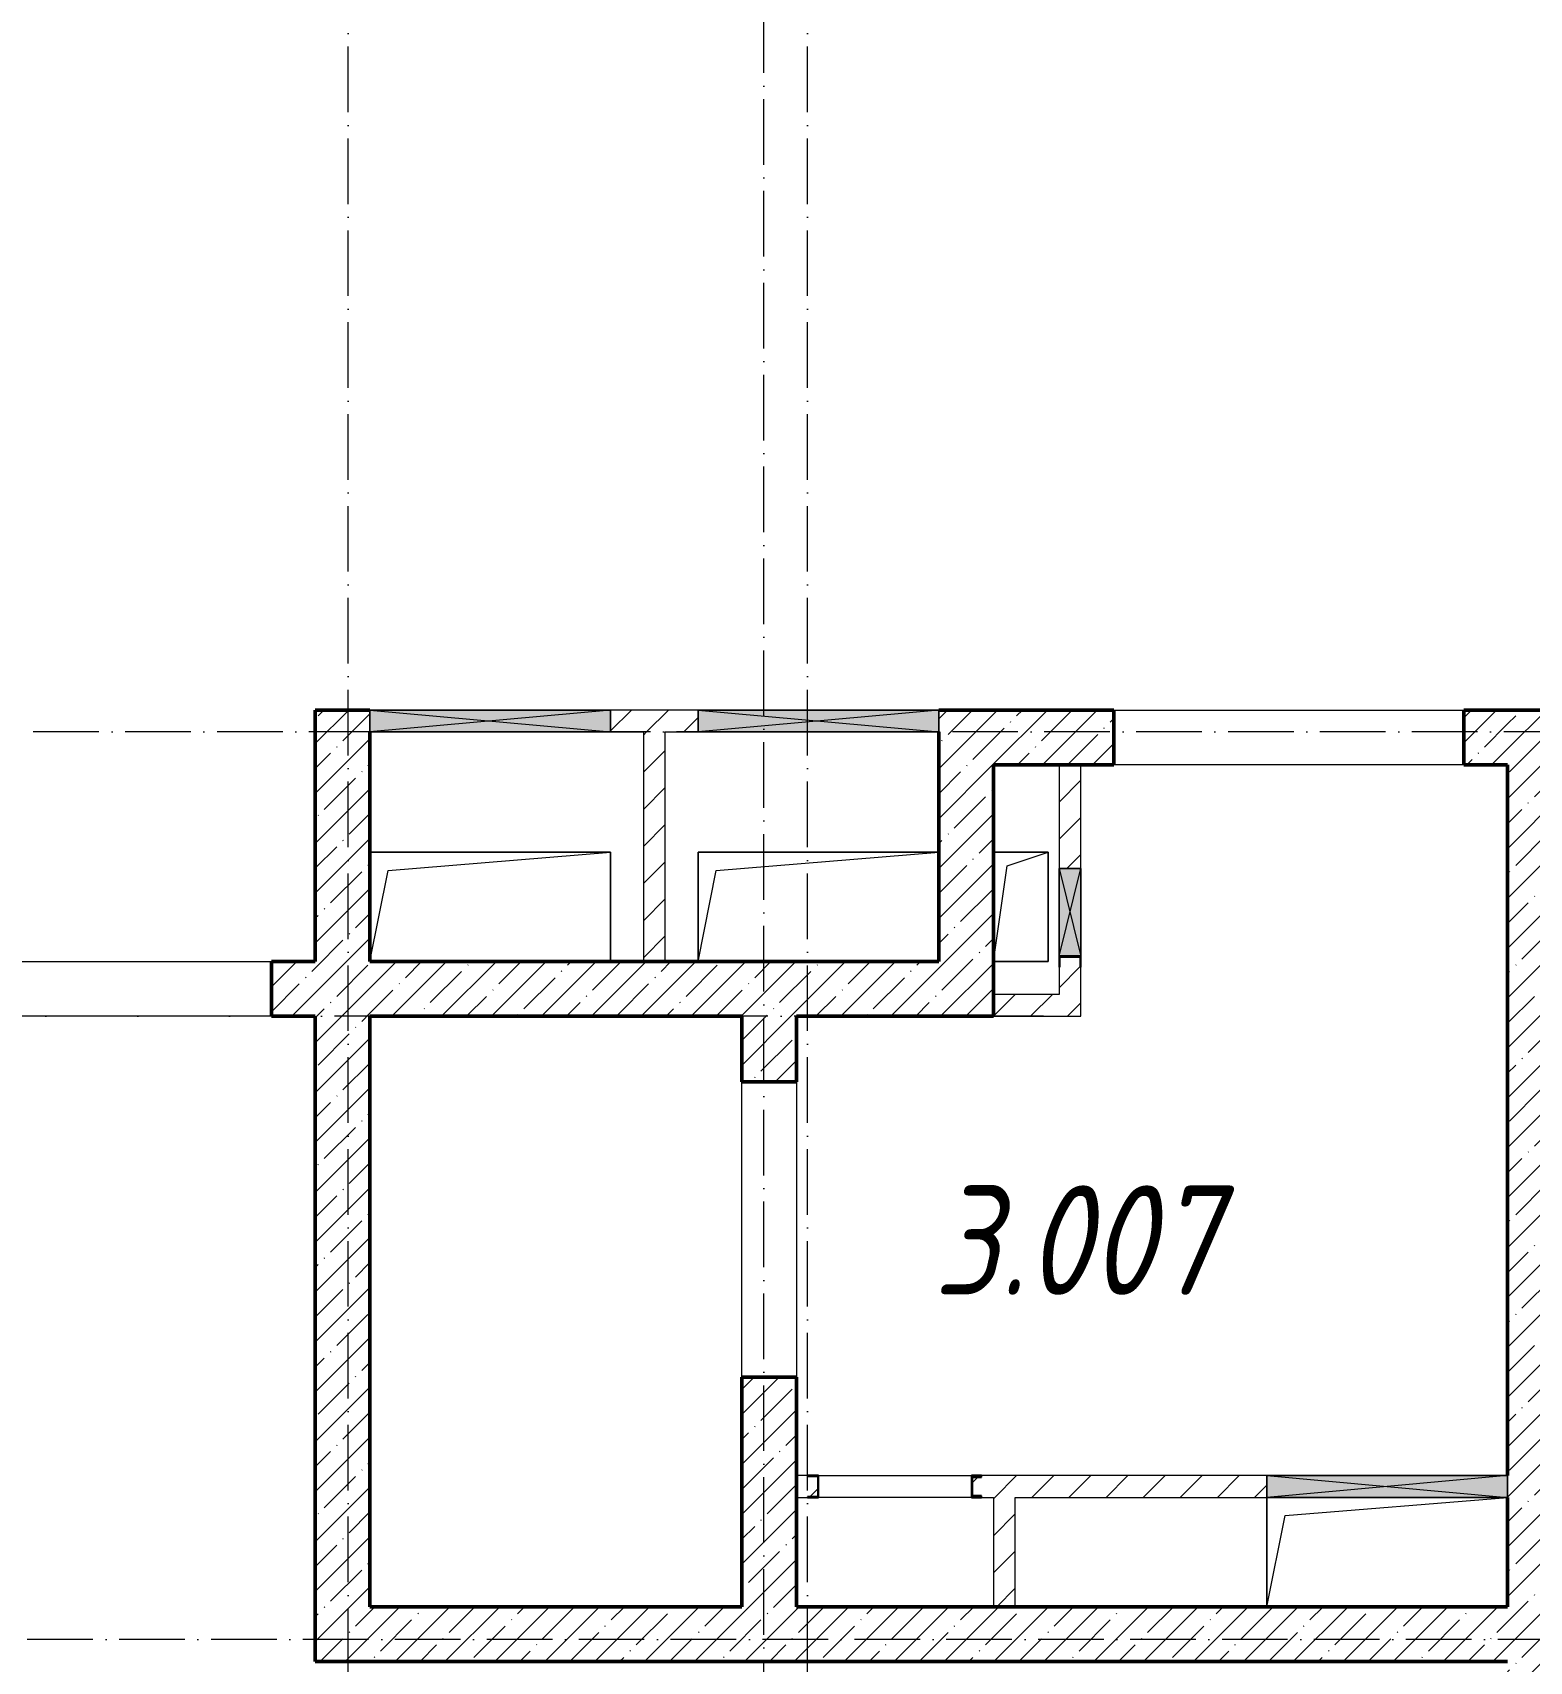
# Model space of a CAD drawing. Header units: millimetres. Extents: x 2294 to 908349, y -83289 to 219220.
# Drawn here: x 171892 to 178734, y 64856 to 72304 of the extents above; entities that cross this region are included whole.
import ezdxf

# ---------------------------------------------------------------- set-up
doc = ezdxf.new("R2010")
doc.units = ezdxf.units.MM
doc.linetypes.add('50_200_ШТРИХ_1Т_ш5_п1_п1_', pattern=[700, 500, -100, 0, -100])
for name, color, linetype, lineweight in [('A-DETL-GENF-OTLN', 7, 'Continuous', 9), ('A-FLOR-____-OTLN', 7, 'Continuous', 9), ('A-GENM-____-MCUT', 7, 'Continuous', 25), ('A-GENM-____-OTLN', 7, 'Continuous', 9), ('A-GENM-____-OTLN-1', 7, 'Continuous', 25), ('A-GLAZ-____-OTLN', 7, 'Continuous', 9), ('A-WALL-____-MCUT-2', 7, 'Continuous', 50), ('A-WALL-____-OTLN', 7, 'Continuous', 9), ('A-WALL-____-PATT-1', 7, 'Continuous', 9), ('A-WALL-FNSH-MCUT-1', 7, 'Continuous', 9), ('I-WALL-____-OTLN', 7, 'Continuous', 9), ('S-GRID-____-OTLN-1', 7, '50_200_ШТРИХ_1Т_ш5_п1_п1_', 9), ('Марки помещений', 7, 'Continuous', 9)]:
    doc.layers.add(name, color=color, linetype=linetype, lineweight=lineweight)
doc.styles.add('ISOCPEUR_I_2', font='isocpeui.ttf', dxfattribs={"width": 0.85, "height": 2.3})
pattern_1 = [(45, (165583.51, 6025.28), (-84.85281, 84.85281), [])]
pattern_2 = [(45, (165583.5, 6025.28), (-114.04925, 114.04925), []), (45, (165697.56, 6025.28), (-114.04925, 114.04925), [201.612, -40.322, 3.353, -36.97])]

# ---------------------------------------------------------------- blocks, each defined once
blk = doc.blocks.new('3osi')
at = {"layer": 'S-GRID-____-OTLN-1', "color": 251, "ltscale": 0.6, "true_color": 0x636466}
for p, q in [((173333.5, 58916.9), (173333.5, 96918.1)), ((175233.5, 59097), (175233.5, 96918.1)), ((175433.5, 58916.9), (175433.5, 96653.9)), ((269657.9, 69106.3), (160914.7, 69106.3)), ((176512.9, 67806.3), (160914.7, 67806.3)), ((241063.5, 64956.3), (160914.7, 64956.3))]:
    blk.add_line(p, q, dxfattribs=at)
blk = doc.blocks.new('154_Фахверк_СКБ_Швеллер - Тип_100_3960_зеркало-28515619-АР1_План отверстий 3 этажа в осях 1-64_Ю-ЯЯ')
at = {"layer": 'A-GENM-____-MCUT'}
for p, q in [((175, 50), (125, 50)), ((125, 50), (125, -50)), ((128, 47), (175, 47)), ((128, -47), (128, 47)), ((175, 47), (175, 50)), ((125, -50), (175, -50)), ((175, -47), (128, -47)), ((175, -50), (175, -47))]:
    blk.add_line(p, q, dxfattribs=at)
blk = doc.blocks.new('154_Стойка_СКБ_Швеллер - СМ-2180_100-28318692-АР1_План отверстий 3 этажа в осях 1-64_Ю-ЯЯ')
at = {"layer": 'A-GENM-____-MCUT'}
for p, q in [((171, 50), (125, 50)), ((125, 50), (125, -50)), ((129.5, 42.4), (171, 42.4)), ((129.5, -42.4), (129.5, 42.4)), ((171, 42.4), (171, 50)), ((125, -50), (171, -50)), ((171, -42.4), (129.5, -42.4)), ((171, -50), (171, -42.4))]:
    blk.add_line(p, q, dxfattribs=at)
blk = doc.blocks.new('AR_Отверстие прямоугольное _в плите_ - AR_Отверстие прямоугольное _в плите_-V187-АР1_План отверстий 3 этажа в осях 1-64_Ю-ЯЯ')
at = {"layer": 'A-GENM-____-OTLN'}
for p, q in [((-550, 250), (-550, -250)), ((-466.7, 166.7), (550, 250)), ((-550, -250), (-466.7, 166.7))]:
    blk.add_line(p, q, dxfattribs=at)
blk = doc.blocks.new('AR_Отверстие прямоугольное _в плите_ - AR_Отверстие прямоугольное _в плите_-V169-АР1_План отверстий 3 этажа в осях 1-64_Ю-ЯЯ')
at = {"layer": 'A-GENM-____-OTLN'}
for p, q in [((125, 250), (-125, 250)), ((-62.5, 187.5), (125, 250)), ((125, -250), (125, 250)), ((-125, -250), (-62.5, 187.5)), ((-125, -250), (125, -250))]:
    blk.add_line(p, q, dxfattribs=at)
blk = doc.blocks.new('AR_Отверстие прямоугольное _в плите_ - AR_Отверстие прямоугольное _в плите_-V201-АР1_План отверстий 3 этажа в осях 1-64_Ю-ЯЯ')
at = {"layer": 'A-GENM-____-OTLN'}
for p, q in [((550, 250), (-550, 250)), ((-550, 250), (-550, -249.7)), ((-466.7, 166.7), (550, 250)), ((-549.9, -249.7), (-466.7, 166.7))]:
    blk.add_line(p, q, dxfattribs=at)
blk = doc.blocks.new('AR_Отверстие прямоугольное _в плите_ - AR_Отверстие прямоугольное _в плите_-V207-АР1_План отверстий 3 этажа в осях 1-64_Ю-ЯЯ')
at = {"layer": 'A-GENM-____-OTLN'}
for p, q in [((550, 250), (-550, 250)), ((-466.7, 166.7), (550, 250)), ((550, -250), (550, 250)), ((-550, -250), (-466.7, 166.7))]:
    blk.add_line(p, q, dxfattribs=at)
blk = doc.blocks.new('AR_Отверстие прямоугольное _в стене_ - AR_Отверстие прямоугольное _в стене__ОВ-36913595-АР1_План отверстий 3 этажа в осях 1-64_Ю-ЯЯ')
at = {"layer": 'A-GLAZ-____-OTLN'}
blk.add_hatch(color=256, dxfattribs=at).paths.add_polyline_path([(550, -50), (550, 50), (-550, 50), (-550, -50), (423.3, -50)], flags=0)
at = {"layer": 'A-DETL-GENF-OTLN'}
for p, q in [((-550, -50), (-550, 50)), ((-550, 50), (550, 50)), ((550, 50), (-550, -50)), ((-550, 50), (550, -50)), ((550, 50), (-550, 50)), ((-550, 50), (-550, -50)), ((550, 50), (550, -50)), ((550, -50), (550, 50)), ((550, -50), (-550, -50)), ((-550, -50), (550, -50))]:
    blk.add_line(p, q, dxfattribs=at)
blk = doc.blocks.new('AR_Отверстие прямоугольное _в стене_ - AR_Отверстие прямоугольное _в стене__ОВ-36916333-АР1_План отверстий 3 этажа в осях 1-64_Ю-ЯЯ')
at = {"layer": 'A-GLAZ-____-OTLN'}
blk.add_hatch(color=256, dxfattribs=at).paths.add_polyline_path([(-141.8, -50), (550, -50), (550, 50), (-550, 50), (-550, -50)], flags=0)
at = {"layer": 'A-DETL-GENF-OTLN'}
for p, q in [((-550, -50), (-550, 50)), ((-550, 50), (550, 50)), ((550, 50), (-550, -50)), ((-550, 50), (550, -50)), ((550, 50), (-550, 50)), ((-550, 50), (-550, -50)), ((550, 50), (550, -50)), ((550, -50), (550, 50)), ((550, -50), (-550, -50)), ((-550, -50), (550, -50))]:
    blk.add_line(p, q, dxfattribs=at)
blk = doc.blocks.new('AR_Отверстие прямоугольное _в стене_ - AR_Отверстие прямоугольное _в стене__ОВ-36914865-АР1_План отверстий 3 этажа в осях 1-64_Ю-ЯЯ')
at = {"layer": 'A-GLAZ-____-OTLN'}
blk.add_hatch(color=256, dxfattribs=at).paths.add_polyline_path([(-200, 50), (-200, -50), (200, -50), (200, 50)], flags=0)
at = {"layer": 'A-DETL-GENF-OTLN'}
for p, q in [((-200, 50), (200, 50)), ((200, 50), (-200, -50)), ((-200, 50), (200, -50)), ((200, 50), (-200, 50)), ((200, 50), (200, -50)), ((200, -50), (200, 50)), ((200, -50), (-200, -50)), ((-200, -50), (200, -50))]:
    blk.add_line(p, q, dxfattribs=at)
blk = doc.blocks.new('AR_Отверстие прямоугольное _в стене__БезПР - AR_Отверстие прямоугольное _в стене__БезПР-36429225-АР1_План отверстий 3 этажа в осях 1-64_Ю-ЯЯ')
at = {"layer": 'A-GLAZ-____-OTLN'}
blk.add_hatch(color=256, dxfattribs=at).paths.add_polyline_path([(550, -50), (550, 50), (-550, 50), (-550, -50)], flags=0)
at = {"layer": 'A-DETL-GENF-OTLN'}
for p, q in [((-550, -50), (-550, 50)), ((-550, 50), (550, 50)), ((550, 50), (-550, -50)), ((-550, 50), (550, -50)), ((550, 50), (-550, 50)), ((-550, 50), (-550, -50)), ((550, 50), (550, -50)), ((550, -50), (550, 50)), ((550, -50), (-550, -50)), ((-550, -50), (550, -50))]:
    blk.add_line(p, q, dxfattribs=at)
at = {"layer": 'A-GLAZ-____-OTLN'}
blk.add_line((550, 50), (-550, 50), dxfattribs=at)
blk = doc.blocks.new('3floor')
at = {"layer": 'A-WALL-____-PATT-1'}
h = blk.add_hatch(dxfattribs=at)
h.set_pattern_fill('FP_12', color=256, style=0, pattern_type=2)
h.set_pattern_definition(pattern_2)
h.paths.add_polyline_path([(173433.5, 64856.3), (173433.5, 69206.3), (173183.5, 69206.3), (173183.5, 64856.3)], flags=0)
h = blk.add_hatch(dxfattribs=at)
h.set_pattern_fill('FP_7', color=256, style=0, pattern_type=2)
h.set_pattern_definition(pattern_1)
h.paths.add_polyline_path([(174933.5, 69106.3), (174933.5, 69206.3), (174533.5, 69206.3), (174533.5, 69106.3), (174783.5, 69106.3)], flags=0)
h = blk.add_hatch(dxfattribs=at)
h.set_pattern_fill('FP_12', color=256, style=0, pattern_type=2)
h.set_pattern_definition(pattern_2)
h.paths.add_polyline_path([(178633.5, 68956.3), (178633.5, 69206.3), (178433.5, 69206.3), (178433.5, 68956.3)], flags=0)
h.paths.add_polyline_path([(176833.5, 68956.3), (176833.5, 69206.3), (176033.5, 69206.3), (176033.5, 68956.3), (176283.5, 68956.3)], flags=0)
h = blk.add_hatch(dxfattribs=at)
h.set_pattern_fill('FP_12', color=256, style=0, pattern_type=2)
h.set_pattern_definition(pattern_2)
h.paths.add_polyline_path([(178633.5, 61706.3), (178883.5, 61706.3), (178883.5, 69206.3), (178633.5, 69206.3), (178633.5, 63248.7)], flags=0)
h = blk.add_hatch(dxfattribs=at)
h.set_pattern_fill('FP_7', color=256, style=0, pattern_type=2)
h.set_pattern_definition(pattern_1)
h.paths.add_polyline_path([(174783.5, 68056.3), (174783.5, 69106.3), (174683.5, 69106.3), (174683.5, 68056.3)], flags=0)
h = blk.add_hatch(dxfattribs=at)
h.set_pattern_fill('FP_12', color=256, style=0, pattern_type=2)
h.set_pattern_definition(pattern_2)
h.paths.add_polyline_path([(176283.5, 68056.3), (176283.5, 68956.3), (176033.5, 68956.3), (176033.5, 68056.3), (176174.3, 68056.3)], flags=0)
h = blk.add_hatch(dxfattribs=at)
h.set_pattern_fill('FP_7', color=256, style=0, pattern_type=2)
h.set_pattern_definition(pattern_1)
h.paths.add_polyline_path([(176683.5, 67806.3), (176683.5, 68031.3), (176680.5, 68031.3), (176680.5, 68078.3), (176586.5, 68078.3), (176586.5, 68031.3), (176583.5, 68031.3), (176583.5, 67806.3)], flags=0)
h.paths.add_polyline_path([(176683.5, 68481.3), (176683.5, 68956.3), (176583.5, 68956.3), (176583.5, 68481.3), (176638.3, 68481.3)], flags=0)
h = blk.add_hatch(dxfattribs=at)
h.set_pattern_fill('FP_12', color=256, style=0, pattern_type=2)
h.set_pattern_definition(pattern_2)
h.paths.add_polyline_path([(173183.5, 67806.3), (173183.5, 68056.3), (172983.5, 68056.3), (172983.5, 67806.3)], flags=0)
h.paths.add_polyline_path([(171133.5, 67806.3), (171383.5, 67806.3), (171383.5, 68056.3), (171133.5, 68056.3)], flags=0)
h = blk.add_hatch(dxfattribs=at)
h.set_pattern_fill('FP_12', color=256, style=0, pattern_type=2)
h.set_pattern_definition(pattern_2)
h.paths.add_polyline_path([(176174.3, 67806.3), (176283.5, 67806.3), (176283.5, 68056.3), (173433.5, 68056.3), (173433.5, 67806.3), (175383.5, 67806.3)], flags=0)
h = blk.add_hatch(dxfattribs=at)
h.set_pattern_fill('FP_7', color=256, style=0, pattern_type=2)
h.set_pattern_definition(pattern_1)
h.paths.add_polyline_path([(176583.5, 67806.3), (176583.5, 67906.3), (176283.5, 67906.3), (176283.5, 67806.3)], flags=0)
h = blk.add_hatch(dxfattribs=at)
h.set_pattern_fill('FP_12', color=256, style=0, pattern_type=2)
h.set_pattern_definition(pattern_2)
h.paths.add_polyline_path([(175133.5, 65106.3), (175383.5, 65106.3), (175383.5, 66156), (175133.5, 66156)], flags=0)
h.paths.add_polyline_path([(175383.5, 67506), (175383.5, 67806.3), (175133.5, 67806.3), (175133.5, 67506)], flags=0)
h = blk.add_hatch(dxfattribs=at)
h.set_pattern_fill('FP_7', color=256, style=0, pattern_type=2)
h.set_pattern_definition(pattern_1)
h.paths.add_polyline_path([(175433.5, 65606.3), (175433.5, 65609.3), (175480.5, 65609.3), (175480.5, 65703.3), (175433.5, 65703.3), (175433.5, 65706.3), (175383.5, 65706.3), (175383.5, 65606.3)], flags=0)
h.paths.add_polyline_path([(176383.5, 65606.3), (177533.5, 65606.3), (177533.5, 65706.3), (176229.5, 65706.3), (176229.5, 65698.7), (176188, 65698.7), (176188, 65613.9), (176229.5, 65613.9), (176229.5, 65606.3), (176283.5, 65606.3)], flags=0)
h = blk.add_hatch(dxfattribs=at)
h.set_pattern_fill('FP_7', color=256, style=0, pattern_type=2)
h.set_pattern_definition(pattern_1)
h.paths.add_polyline_path([(176383.5, 65106.3), (176383.5, 65606.3), (176283.5, 65606.3), (176283.5, 65106.3)], flags=0)
h = blk.add_hatch(dxfattribs=at)
h.set_pattern_fill('FP_12', color=256, style=0, pattern_type=2)
h.set_pattern_definition(pattern_2)
h.paths.add_polyline_path([(178633.5, 64856.3), (178633.5, 65106.3), (173433.5, 65106.3), (173433.5, 64856.3), (177941.7, 64856.3)], flags=0)
at = {"layer": 'A-FLOR-____-OTLN'}
for p, q in [((173433.5, 68556.3), (174533.5, 68556.3)), ((174533.5, 68556.3), (174533.5, 68056.3)), ((174933.5, 68556), (176033.5, 68556)), ((174933.5, 68056.3), (174933.5, 68556)), ((176283.5, 68556.3), (176533.5, 68556.3)), ((176533.5, 68556.3), (176533.5, 68056.3)), ((176533.5, 68056.3), (176283.5, 68056.3)), ((177533.5, 65106.3), (177533.5, 65606.3))]:
    blk.add_line(p, q, dxfattribs=at)
at = {"layer": 'A-WALL-____-MCUT-2'}
for p, q in [((173433.5, 69206.3), (173183.5, 69206.3)), ((173183.5, 69206.3), (173183.5, 68056.3)), ((176833.5, 69206.3), (176033.5, 69206.3)), ((176833.5, 68956.3), (176833.5, 69206.3)), ((178433.5, 69206.3), (178433.5, 68956.3)), ((178883.5, 69206.3), (178433.5, 69206.3)), ((173433.5, 68056.3), (173433.5, 69106.3)), ((176033.5, 69106.3), (176033.5, 68056.3)), ((176283.5, 67806.3), (176283.5, 68956.3)), ((176283.5, 68956.3), (176833.5, 68956.3)), ((178433.5, 68956.3), (178633.5, 68956.3)), ((178633.5, 68956.3), (178633.5, 65706.3)), ((173183.5, 68056.3), (172983.5, 68056.3)), ((172983.5, 68056.3), (172983.5, 67806.3)), ((176033.5, 68056.3), (173433.5, 68056.3)), ((172983.5, 67806.3), (173183.5, 67806.3)), ((173183.5, 67806.3), (173183.5, 64856.3)), ((173433.5, 65106.3), (173433.5, 67806.3)), ((173433.5, 67806.3), (175133.5, 67806.3)), ((175133.5, 67806.3), (175133.5, 67506)), ((175383.5, 67506), (175383.5, 67806.3)), ((175383.5, 67806.3), (176283.5, 67806.3)), ((175133.5, 67506), (175383.5, 67506)), ((175383.5, 66156), (175133.5, 66156)), ((175133.5, 66156), (175133.5, 65106.3)), ((175383.5, 65106.3), (175383.5, 66156)), ((178633.5, 65606.3), (178633.5, 65106.3)), ((175133.5, 65106.3), (173433.5, 65106.3)), ((178633.5, 65106.3), (175383.5, 65106.3)), ((173183.5, 64856.3), (178633.5, 64856.3))]:
    blk.add_line(p, q, dxfattribs=at)
at = {"layer": 'A-WALL-____-OTLN'}
for p, q in [((176833.5, 69206.3), (178433.5, 69206.3)), ((178433.5, 68956.3), (176833.5, 68956.3)), ((171383.5, 68056.3), (172983.5, 68056.3)), ((172983.5, 67806.3), (171383.5, 67806.3)), ((175133.5, 66156), (175133.5, 67506)), ((175383.5, 67506), (175383.5, 66156))]:
    blk.add_line(p, q, dxfattribs=at)
at = {"layer": 'A-WALL-FNSH-MCUT-1'}
for p, q in [((174933.5, 69206.3), (174533.5, 69206.3)), ((174533.5, 69106.3), (174683.5, 69106.3)), ((174683.5, 69106.3), (174683.5, 68056.3)), ((174783.5, 69106.3), (174933.5, 69106.3)), ((174783.5, 68056.3), (174783.5, 69106.3)), ((176583.5, 68956.3), (176583.5, 68481.3)), ((176683.5, 68481.3), (176683.5, 68956.3)), ((176583.5, 68031.3), (176583.5, 67906.3)), ((176683.5, 67806.3), (176683.5, 68031.3)), ((176583.5, 67906.3), (176283.5, 67906.3)), ((176283.5, 67806.3), (176683.5, 67806.3)), ((175433.5, 65706.3), (175383.5, 65706.3)), ((177533.5, 65706.3), (176229.5, 65706.3)), ((175383.5, 65606.3), (175433.5, 65606.3)), ((176229.5, 65606.3), (176283.5, 65606.3)), ((176283.5, 65606.3), (176283.5, 65106.3)), ((176383.5, 65606.3), (177533.5, 65606.3)), ((176383.5, 65106.3), (176383.5, 65606.3)), ((176283.5, 65106.3), (176383.5, 65106.3))]:
    blk.add_line(p, q, dxfattribs=at)
at = {"layer": 'I-WALL-____-OTLN'}
for p, q in [((175483.5, 65706.3), (176183.5, 65706.3)), ((176183.5, 65606.3), (175483.5, 65606.3))]:
    blk.add_line(p, q, dxfattribs=at)
at = {"layer": 'A-GENM-____-OTLN'}
for name, p in [('AR_Отверстие прямоугольное _в плите_ - AR_Отверстие прямоугольное _в плите_-V207-АР1_План отверстий 3 этажа в осях 1-64_Ю-ЯЯ', (173983.5, 68306.3)), ('AR_Отверстие прямоугольное _в плите_ - AR_Отверстие прямоугольное _в плите_-V201-АР1_План отверстий 3 этажа в осях 1-64_Ю-ЯЯ', (175483.5, 68306)), ('AR_Отверстие прямоугольное _в плите_ - AR_Отверстие прямоугольное _в плите_-V169-АР1_План отверстий 3 этажа в осях 1-64_Ю-ЯЯ', (176408.5, 68306.3)), ('AR_Отверстие прямоугольное _в плите_ - AR_Отверстие прямоугольное _в плите_-V187-АР1_План отверстий 3 этажа в осях 1-64_Ю-ЯЯ', (178083.5, 65356.3))]:
    blk.add_blockref(name, p, dxfattribs=at)
at = {"layer": 'A-GENM-____-OTLN-1'}
for p, rotation in [((176633.5, 68206.3), 269.9999999999999), ((175608.5, 65656.3), 180)]:
    blk.add_blockref('154_Фахверк_СКБ_Швеллер - Тип_100_3960_зеркало-28515619-АР1_План отверстий 3 этажа в осях 1-64_Ю-ЯЯ', p, dxfattribs=dict(at, rotation=rotation))
blk.add_blockref('154_Стойка_СКБ_Швеллер - СМ-2180_100-28318692-АР1_План отверстий 3 этажа в осях 1-64_Ю-ЯЯ', (176058.5, 65656.3), dxfattribs=at)
at = {"layer": 'A-GLAZ-____-OTLN'}
for name, p in [('AR_Отверстие прямоугольное _в стене_ - AR_Отверстие прямоугольное _в стене__ОВ-36913595-АР1_План отверстий 3 этажа в осях 1-64_Ю-ЯЯ', (173983.5, 69156.3)), ('AR_Отверстие прямоугольное _в стене__БезПР - AR_Отверстие прямоугольное _в стене__БезПР-36429225-АР1_План отверстий 3 этажа в осях 1-64_Ю-ЯЯ', (175483.5, 69156.3)), ('AR_Отверстие прямоугольное _в стене_ - AR_Отверстие прямоугольное _в стене__ОВ-36916333-АР1_План отверстий 3 этажа в осях 1-64_Ю-ЯЯ', (178083.5, 65656.3))]:
    blk.add_blockref(name, p, dxfattribs=at)
at = {"layer": 'A-GLAZ-____-OTLN', "rotation": 89.9999999999999}
blk.add_blockref('AR_Отверстие прямоугольное _в стене_ - AR_Отверстие прямоугольное _в стене__ОВ-36914865-АР1_План отверстий 3 этажа в осях 1-64_Ю-ЯЯ', (176633.5, 68281.3), dxfattribs=at)
at = {"layer": 'Марки помещений', "insert": (176009, 67032.9), "char_height": 500, "width": 785.654, "attachment_point": 1, "style": 'ISOCPEUR_I_2'}
blk.add_mtext('3.007', dxfattribs=at)

msp = doc.modelspace()

# ---------------------------------------------------------------- block references
for name in ['3osi', '3floor']:
    msp.add_blockref(name, (0, 0))

doc.saveas('drawing.dxf')
